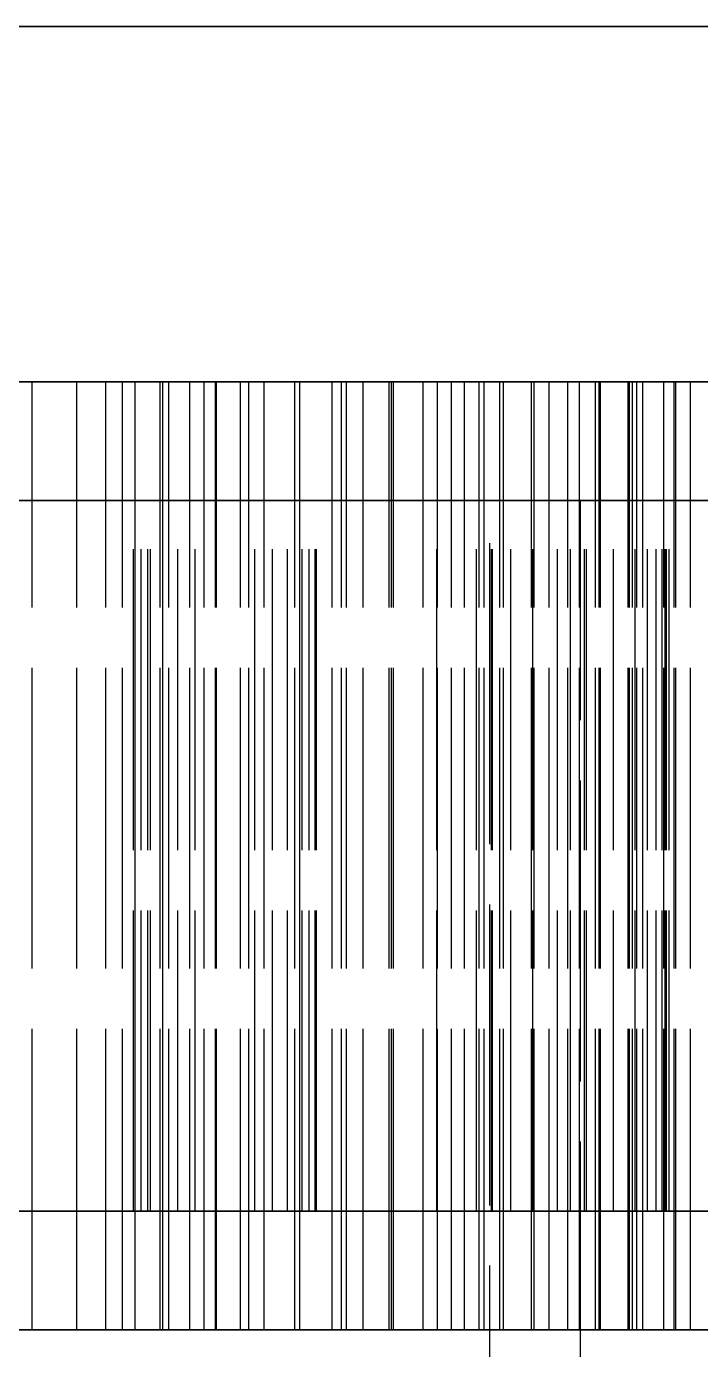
# Model space of a CAD drawing. Header units: millimetres. Extents: x -13 to 272, y -50 to 160.
# Drawn here: x 38.41 to 41.26, y 140.43 to 146.01 of the extents above; entities that cross this region are included whole.
import ezdxf

# ---------------------------------------------------------------- set-up
doc = ezdxf.new("R2010")
doc.units = ezdxf.units.MM
doc.linetypes.add('DASHED', pattern=[1.524, 1.27, -0.254])
doc.layers.add('HIDDEN', color=8, linetype='DASHED')
doc.layers.add('VISIBLE', color=7, linetype='CONTINUOUS')

msp = doc.modelspace()

# ---------------------------------------------------------------- linework, layer by layer
at = {"layer": 'HIDDEN'}
for points in [[(34.77381, 146.01), (35.53571, 146.01), (36.29762, 146.01), (37.05952, 146.01), (37.82143, 146.01), (38.58333, 146.01), (39.34524, 146.01), (40.10714, 146.01), (40.86905, 146.01), (41.63095, 146.01), (42.39286, 146.01), (43.15476, 146.01), (43.91667, 146.01), (44.67857, 146.01), (45.44048, 146.01), (46.20238, 146.01), (46.96429, 146.01), (47.72619, 146.01), (48.4881, 146.01), (49.25, 146.01)], [(44.375, 144.51), (43.76786, 144.51), (43.16071, 144.51), (42.55357, 144.51), (41.94643, 144.51), (41.33929, 144.51), (40.73214, 144.51), (40.125, 144.51), (39.51786, 144.51), (38.91071, 144.51), (38.30357, 144.51), (37.69643, 144.51), (37.08929, 144.51), (36.48214, 144.51), (35.875, 144.51), (35.26786, 144.51)], [(35.26786, 144.51), (35.875, 144.51), (36.48214, 144.51), (37.08929, 144.51), (37.69643, 144.51), (38.30357, 144.51), (38.91071, 144.51), (39.51786, 144.51), (40.125, 144.51), (40.73214, 144.51), (41.33929, 144.51), (41.94643, 144.51), (42.55357, 144.51), (43.16071, 144.51), (43.76786, 144.51), (44.375, 144.51)], [(47.25, 144.51), (46.55159, 144.51), (45.85317, 144.51), (45.15476, 144.51), (44.45635, 144.51), (43.75794, 144.51), (43.05952, 144.51), (42.36111, 144.51), (41.6627, 144.51), (40.96429, 144.51), (40.26587, 144.51), (39.56746, 144.51), (38.86905, 144.51), (38.17063, 144.51), (37.47222, 144.51), (36.77381, 144.51), (36.0754, 144.51), (35.37698, 144.51)], [(35.37698, 144.51), (36.0754, 144.51), (36.77381, 144.51), (37.47222, 144.51), (38.17063, 144.51), (38.86905, 144.51), (39.56746, 144.51), (40.26587, 144.51), (40.96429, 144.51), (41.6627, 144.51), (42.36111, 144.51), (43.05952, 144.51), (43.75794, 144.51), (44.45635, 144.51), (45.15476, 144.51), (45.85317, 144.51), (46.55159, 144.51), (47.25, 144.51)], [(38.43529, 144.51), (38.25129, 144.51)], [(38.25129, 144.51), (38.43529, 144.51)], [(38.62382, 144.51), (38.43529, 144.51)], [(38.43529, 144.51), (38.62382, 144.51)], [(38.43529, 140.51), (38.43529, 144.51)], [(38.43529, 140.51), (38.43529, 144.51)], [(38.8165, 144.51), (38.62382, 144.51)], [(38.62382, 144.51), (38.8165, 144.51)], [(38.62382, 140.51), (38.62382, 144.51)], [(38.62382, 140.51), (38.62382, 144.51)], [(38.97579, 144.51), (38.74708, 144.51)], [(38.74708, 144.51), (38.86993, 144.51)], [(38.86993, 144.51), (38.74708, 144.51)], [(38.74708, 144.51), (38.97579, 144.51)], [(38.74708, 140.51), (38.74708, 144.51)], [(38.74708, 140.51), (38.74708, 144.51)], [(39.01303, 144.51), (38.8165, 144.51)], [(38.8165, 144.51), (39.01303, 144.51)], [(38.8165, 140.51), (38.8165, 144.51)], [(38.8165, 140.51), (38.8165, 144.51)], [(38.86993, 144.51), (38.98785, 144.51)], [(38.98785, 144.51), (38.86993, 144.51)], [(38.86993, 140.51), (38.86993, 144.51)], [(38.86993, 140.51), (38.86993, 144.51)], [(39.16108, 144.51), (38.97579, 144.51)], [(38.97579, 144.51), (39.16108, 144.51)], [(38.97579, 140.51), (38.97579, 144.51)], [(38.97579, 140.51), (38.97579, 144.51)], [(38.98785, 144.51), (39.10118, 144.51)], [(39.10118, 144.51), (38.98785, 144.51)], [(38.98785, 140.51), (38.98785, 144.51)], [(38.98785, 140.51), (38.98785, 144.51)], [(39.21318, 144.51), (39.01303, 144.51)], [(39.01303, 144.51), (39.21318, 144.51)], [(39.01303, 140.51), (39.01303, 144.51)], [(39.01303, 140.51), (39.01303, 144.51)], [(39.10118, 144.51), (39.21016, 144.51)], [(39.21016, 144.51), (39.10118, 144.51)], [(39.10118, 140.51), (39.10118, 144.51)], [(39.10118, 140.51), (39.10118, 144.51)], [(39.35078, 144.51), (39.16108, 144.51)], [(39.16108, 144.51), (39.35078, 144.51)], [(39.16108, 140.51), (39.16108, 144.51)], [(39.16108, 140.51), (39.16108, 144.51)], [(39.21016, 144.51), (39.31495, 144.51)], [(39.31495, 144.51), (39.21016, 144.51)], [(39.21016, 140.51), (39.21016, 144.51)], [(39.21016, 140.51), (39.21016, 144.51)], [(39.41565, 144.51), (39.21318, 144.51)], [(39.21318, 144.51), (39.41565, 144.51)], [(39.21318, 140.51), (39.21318, 144.51)], [(39.21318, 140.51), (39.21318, 144.51)], [(39.31495, 144.51), (39.41565, 144.51)], [(39.41565, 144.51), (39.31495, 144.51)], [(39.31495, 140.51), (39.31495, 144.51)], [(39.31495, 140.51), (39.31495, 144.51)], [(39.54443, 144.51), (39.35078, 144.51)], [(39.35078, 144.51), (39.54443, 144.51)], [(39.35078, 140.51), (39.35078, 144.51)], [(39.35078, 140.51), (39.35078, 144.51)], [(39.41565, 140.51), (39.41565, 144.51)], [(39.41565, 140.51), (39.41565, 144.51)], [(39.74168, 144.51), (39.54443, 144.51)], [(39.54443, 144.51), (39.74168, 144.51)], [(39.54443, 140.51), (39.54443, 144.51)], [(39.54443, 140.51), (39.54443, 144.51)], [(39.76215, 144.51), (39.56522, 144.51)], [(39.56522, 144.51), (39.70149, 144.51)], [(39.70149, 144.51), (39.56522, 144.51)], [(39.56522, 144.51), (39.76215, 144.51)], [(39.56522, 140.51), (39.56522, 144.51)], [(39.56522, 140.51), (39.56522, 144.51)], [(39.70149, 144.51), (39.83346, 144.51)], [(39.83346, 144.51), (39.70149, 144.51)], [(39.70149, 140.51), (39.70149, 144.51)], [(39.70149, 140.51), (39.70149, 144.51)], [(39.94226, 144.51), (39.74168, 144.51)], [(39.74168, 144.51), (39.94226, 144.51)], [(39.74168, 140.51), (39.74168, 144.51)], [(39.74168, 140.51), (39.74168, 144.51)], [(39.95218, 144.51), (39.76215, 144.51)], [(39.76215, 144.51), (39.95218, 144.51)], [(39.76215, 140.51), (39.76215, 144.51)], [(39.76215, 140.51), (39.76215, 144.51)], [(39.83346, 144.51), (39.96142, 144.51)], [(39.96142, 144.51), (39.83346, 144.51)], [(39.83346, 140.51), (39.83346, 144.51)], [(39.83346, 140.51), (39.83346, 144.51)], [(40.14596, 144.51), (39.94226, 144.51)], [(39.94226, 144.51), (40.14596, 144.51)], [(39.94226, 140.51), (39.94226, 144.51)], [(39.94226, 140.51), (39.94226, 144.51)], [(40.14596, 144.51), (39.95218, 144.51)], [(39.95218, 144.51), (40.14596, 144.51)], [(39.95218, 140.51), (39.95218, 144.51)], [(39.95218, 140.51), (39.95218, 144.51)], [(39.96142, 144.51), (40.08555, 144.51)], [(40.08555, 144.51), (39.96142, 144.51)], [(39.96142, 140.51), (39.96142, 144.51)], [(39.96142, 140.51), (39.96142, 144.51)], [(40.08555, 144.51), (40.206, 144.51)], [(40.206, 144.51), (40.08555, 144.51)], [(40.08555, 140.51), (40.08555, 144.51)], [(40.08555, 140.51), (40.08555, 144.51)], [(40.34307, 144.51), (40.14596, 144.51)], [(40.32283, 144.51), (40.14596, 144.51)], [(40.14596, 144.51), (40.32283, 144.51)], [(40.14596, 144.51), (40.34307, 144.51)], [(40.14596, 140.51), (40.14596, 144.51)], [(40.14596, 140.51), (40.14596, 144.51)], [(40.14596, 140.51), (40.14596, 144.51)], [(40.14596, 140.51), (40.14596, 144.51)], [(40.206, 144.51), (40.32283, 144.51)], [(40.32283, 144.51), (40.206, 144.51)], [(40.206, 140.51), (40.206, 144.51)], [(40.206, 140.51), (40.206, 144.51)], [(40.4247, 144.51), (40.26123, 144.51)], [(40.26123, 144.51), (40.40976, 144.51)], [(40.40976, 144.51), (40.26123, 144.51)], [(40.26123, 144.51), (40.4247, 144.51)], [(40.26123, 140.51), (40.26123, 144.51)], [(40.26123, 140.51), (40.26123, 144.51)], [(40.32283, 140.51), (40.32283, 144.51)], [(40.32283, 140.51), (40.32283, 144.51)], [(40.54322, 144.51), (40.34307, 144.51)], [(40.34307, 144.51), (40.54322, 144.51)], [(40.34307, 140.51), (40.34307, 144.51)], [(40.34307, 140.51), (40.34307, 144.51)], [(40.40976, 144.51), (40.55465, 144.51)], [(40.55465, 144.51), (40.40976, 144.51)], [(40.40976, 140.51), (40.40976, 144.51)], [(40.40976, 140.51), (40.40976, 144.51)], [(40.61785, 144.51), (40.4247, 144.51)], [(40.4247, 144.51), (40.61785, 144.51)], [(40.4247, 140.51), (40.4247, 144.51)], [(40.4247, 140.51), (40.4247, 144.51)], [(40.74615, 144.51), (40.54322, 144.51)], [(40.54322, 144.51), (40.74615, 144.51)], [(40.54322, 140.51), (40.54322, 144.51)], [(40.54322, 140.51), (40.54322, 144.51)], [(40.55465, 144.51), (40.69615, 144.51)], [(40.69615, 144.51), (40.55465, 144.51)], [(40.55465, 140.51), (40.55465, 144.51)], [(40.55465, 140.51), (40.55465, 144.51)], [(40.81405, 144.51), (40.61785, 144.51)], [(40.61785, 144.51), (40.81405, 144.51)], [(40.61785, 140.51), (40.61785, 144.51)], [(40.61785, 140.51), (40.61785, 144.51)], [(40.69615, 144.51), (40.83438, 144.51)], [(40.83438, 144.51), (40.69615, 144.51)], [(40.69615, 140.51), (40.69615, 144.51)], [(40.69615, 140.51), (40.69615, 144.51)], [(40.95166, 144.51), (40.74615, 144.51)], [(40.74615, 144.51), (40.95166, 144.51)], [(40.74615, 140.51), (40.74615, 144.51)], [(40.74615, 140.51), (40.74615, 144.51)], [(41.01295, 144.51), (40.81405, 144.51)], [(40.81405, 144.51), (41.01295, 144.51)], [(40.81405, 140.51), (40.81405, 144.51)], [(40.81405, 140.51), (40.81405, 144.51)], [(40.95778, 144.51), (40.82917, 144.51)], [(40.82917, 144.51), (40.98869, 144.51)], [(40.98869, 144.51), (40.82917, 144.51)], [(40.82917, 144.51), (40.95778, 144.51)], [(40.82917, 140.51), (40.82917, 144.51)], [(40.82917, 140.51), (40.82917, 144.51)], [(40.83438, 144.51), (40.96945, 144.51)], [(40.96945, 144.51), (40.83438, 144.51)], [(40.83438, 140.51), (40.83438, 144.51)], [(40.83438, 140.51), (40.83438, 144.51)], [(41.10142, 144.51), (40.95166, 144.51)], [(40.95166, 144.51), (41.10142, 144.51)], [(40.95166, 140.51), (40.95166, 144.51)], [(40.95166, 140.51), (40.95166, 144.51)], [(41.15241, 144.51), (40.95778, 144.51)], [(40.95778, 144.51), (41.15241, 144.51)], [(40.95778, 140.51), (40.95778, 144.51)], [(40.95778, 140.51), (40.95778, 144.51)], [(40.96945, 144.51), (41.10142, 144.51)], [(41.10142, 144.51), (40.96945, 144.51)], [(40.96945, 140.51), (40.96945, 144.51)], [(40.96945, 140.51), (40.96945, 144.51)], [(40.98869, 144.51), (41.14527, 144.51)], [(41.14527, 144.51), (40.98869, 144.51)], [(40.98869, 140.51), (40.98869, 144.51)], [(40.98869, 140.51), (40.98869, 144.51)], [(41.21428, 144.51), (41.01295, 144.51)], [(41.01295, 144.51), (41.21428, 144.51)], [(41.01295, 140.51), (41.01295, 144.51)], [(41.01295, 140.51), (41.01295, 144.51)], [(41.10142, 140.51), (41.10142, 144.51)], [(41.10142, 140.51), (41.10142, 144.51)], [(41.14527, 144.51), (41.29909, 144.51)], [(41.29909, 144.51), (41.14527, 144.51)], [(41.14527, 140.51), (41.14527, 144.51)], [(41.14527, 140.51), (41.14527, 144.51)], [(41.34936, 144.51), (41.15241, 144.51)], [(41.15241, 144.51), (41.34936, 144.51)], [(41.15241, 140.51), (41.15241, 144.51)], [(41.15241, 140.51), (41.15241, 144.51)], [(41.41782, 144.51), (41.21428, 144.51)], [(41.21428, 144.51), (41.41782, 144.51)], [(41.21428, 140.51), (41.21428, 144.51)], [(41.21428, 140.51), (41.21428, 144.51)], [(38.12084, 144.01), (40.37916, 144.01)], [(40.36803, 144.01), (38.13197, 144.01)], [(38.35556, 144.01), (38.92453, 144.01)], [(38.92453, 144.01), (38.35556, 144.01)], [(38.36905, 144.01), (38.41667, 144.01), (38.46429, 144.01), (38.5119, 144.01), (38.55952, 144.01), (38.60714, 144.01), (38.65476, 144.01), (38.70238, 144.01), (38.75, 144.01), (38.79762, 144.01), (38.84524, 144.01), (38.89286, 144.01), (38.94048, 144.01), (38.9881, 144.01), (39.03571, 144.01), (39.08333, 144.01), (39.13095, 144.01), (39.17857, 144.01), (39.22619, 144.01), (39.27381, 144.01), (39.32143, 144.01), (39.36905, 144.01), (39.41667, 144.01), (39.46429, 144.01), (39.5119, 144.01), (39.55952, 144.01), (39.60714, 144.01), (39.65476, 144.01), (39.70238, 144.01), (39.75, 144.01), (39.79762, 144.01), (39.84524, 144.01), (39.89286, 144.01), (39.94048, 144.01), (39.9881, 144.01), (40.03571, 144.01), (40.08333, 144.01), (40.13095, 144.01), (40.17857, 144.01), (40.22619, 144.01), (40.27381, 144.01), (40.32143, 144.01), (40.36905, 144.01), (40.41667, 144.01), (40.46429, 144.01), (40.5119, 144.01), (40.55952, 144.01), (40.60714, 144.01), (40.65476, 144.01), (40.70238, 144.01), (40.75, 144.01)], [(40.775, 144.01), (40.72659, 144.01), (40.67817, 144.01), (40.62976, 144.01), (40.58135, 144.01), (40.53294, 144.01), (40.48452, 144.01), (40.43611, 144.01), (40.3877, 144.01), (40.33929, 144.01), (40.29087, 144.01), (40.24246, 144.01), (40.19405, 144.01), (40.14563, 144.01), (40.09722, 144.01), (40.04881, 144.01), (40.0004, 144.01), (39.95198, 144.01), (39.90357, 144.01), (39.85516, 144.01), (39.80675, 144.01), (39.75833, 144.01), (39.70992, 144.01), (39.66151, 144.01), (39.6131, 144.01), (39.56468, 144.01), (39.51627, 144.01), (39.46786, 144.01), (39.41944, 144.01), (39.37103, 144.01), (39.32262, 144.01), (39.27421, 144.01), (39.22579, 144.01), (39.17738, 144.01), (39.12897, 144.01), (39.08056, 144.01), (39.03214, 144.01), (38.98373, 144.01), (38.93532, 144.01), (38.8869, 144.01), (38.83849, 144.01), (38.79008, 144.01), (38.74167, 144.01), (38.69325, 144.01), (38.64484, 144.01), (38.59643, 144.01), (38.54802, 144.01), (38.4996, 144.01), (38.45119, 144.01), (38.40278, 144.01)], [(38.86368, 144.01), (38.86987, 144.01)], [(38.92453, 144.01), (38.86368, 144.01)], [(38.86987, 144.01), (38.86368, 144.01)], [(38.86368, 144.01), (38.92453, 144.01)], [(38.86368, 141.01), (38.86368, 144.01)], [(38.86368, 141.01), (38.86368, 144.01)], [(38.86987, 144.01), (38.89542, 144.01)], [(38.89542, 144.01), (38.86987, 144.01)], [(38.86987, 141.01), (38.86987, 144.01)], [(38.86987, 141.01), (38.86987, 144.01)], [(38.89542, 144.01), (38.93492, 144.01)], [(38.93492, 144.01), (38.89542, 144.01)], [(38.89542, 141.01), (38.89542, 144.01)], [(38.89542, 141.01), (38.89542, 144.01)], [(38.92453, 141.01), (38.92453, 144.01)], [(38.92453, 141.01), (38.92453, 144.01)], [(38.93492, 144.01), (38.98671, 144.01)], [(38.98671, 144.01), (38.93492, 144.01)], [(38.93492, 141.01), (38.93492, 144.01)], [(38.93492, 141.01), (38.93492, 144.01)], [(38.98671, 144.01), (39.0499, 144.01)], [(39.0499, 144.01), (38.98671, 144.01)], [(38.98671, 141.01), (38.98671, 144.01)], [(38.98671, 141.01), (38.98671, 144.01)], [(39.0499, 144.01), (39.12397, 144.01)], [(39.12397, 144.01), (39.0499, 144.01)], [(39.0499, 141.01), (39.0499, 144.01)], [(39.0499, 141.01), (39.0499, 144.01)], [(39.12397, 144.01), (39.37603, 144.01)], [(39.37603, 144.01), (39.12397, 144.01)], [(39.12397, 141.01), (39.12397, 144.01)], [(39.12397, 141.01), (39.12397, 144.01)], [(39.37603, 144.01), (39.4501, 144.01)], [(39.4501, 144.01), (39.37603, 144.01)], [(39.37603, 141.01), (39.37603, 144.01)], [(39.37603, 141.01), (39.37603, 144.01)], [(39.4501, 144.01), (39.51329, 144.01)], [(39.51329, 144.01), (39.4501, 144.01)], [(39.4501, 141.01), (39.4501, 144.01)], [(39.4501, 141.01), (39.4501, 144.01)], [(39.51329, 144.01), (39.56508, 144.01)], [(39.56508, 144.01), (39.51329, 144.01)], [(39.51329, 141.01), (39.51329, 144.01)], [(39.51329, 141.01), (39.51329, 144.01)], [(39.56508, 144.01), (39.60458, 144.01)], [(39.60458, 144.01), (39.56508, 144.01)], [(39.56508, 141.01), (39.56508, 144.01)], [(39.56508, 141.01), (39.56508, 144.01)], [(39.57547, 144.01), (40.14444, 144.01)], [(39.63632, 144.01), (39.57547, 144.01)], [(40.14444, 144.01), (39.57547, 144.01)], [(39.57547, 144.01), (39.63632, 144.01)], [(39.57547, 141.01), (39.57547, 144.01)], [(39.57547, 141.01), (39.57547, 144.01)], [(39.60458, 144.01), (39.63013, 144.01)], [(39.63013, 144.01), (39.60458, 144.01)], [(39.60458, 141.01), (39.60458, 144.01)], [(39.60458, 141.01), (39.60458, 144.01)], [(39.63013, 144.01), (39.63632, 144.01)], [(39.63632, 144.01), (39.63013, 144.01)], [(39.63013, 141.01), (39.63013, 144.01)], [(39.63013, 141.01), (39.63013, 144.01)], [(39.63632, 141.01), (39.63632, 144.01)], [(39.63632, 141.01), (39.63632, 144.01)], [(40.14444, 144.01), (40.31168, 144.01)], [(40.31168, 144.01), (40.14444, 144.01)], [(40.14444, 141.01), (40.14444, 144.01)], [(40.14444, 141.01), (40.14444, 144.01)], [(40.31168, 144.01), (40.37471, 144.01)], [(40.37471, 144.01), (40.31168, 144.01)], [(40.31168, 141.01), (40.31168, 144.01)], [(40.31168, 141.01), (40.31168, 144.01)], [(40.75, 144.01), (40.74394, 144.01), (40.73787, 144.01), (40.73181, 144.01), (40.72575, 144.01), (40.71969, 144.01), (40.71362, 144.01), (40.70756, 144.01), (40.7015, 144.01), (40.69543, 144.01), (40.68937, 144.01), (40.68331, 144.01), (40.67724, 144.01), (40.67118, 144.01), (40.66512, 144.01), (40.65906, 144.01), (40.65299, 144.01), (40.64693, 144.01), (40.64087, 144.01), (40.6348, 144.01), (40.62874, 144.01), (40.62268, 144.01), (40.61662, 144.01), (40.61055, 144.01), (40.60449, 144.01), (40.59843, 144.01), (40.59236, 144.01), (40.5863, 144.01), (40.58024, 144.01), (40.57417, 144.01), (40.56811, 144.01), (40.56205, 144.01), (40.55599, 144.01), (40.54992, 144.01), (40.54386, 144.01), (40.5378, 144.01), (40.53173, 144.01), (40.52567, 144.01), (40.51961, 144.01), (40.51354, 144.01), (40.50748, 144.01), (40.50142, 144.01), (40.49536, 144.01), (40.48929, 144.01), (40.48323, 144.01), (40.47717, 144.01), (40.4711, 144.01), (40.46504, 144.01), (40.45898, 144.01), (40.45292, 144.01), (40.44685, 144.01), (40.44079, 144.01), (40.43473, 144.01), (40.42866, 144.01), (40.4226, 144.01), (40.41654, 144.01), (40.41047, 144.01), (40.40441, 144.01), (40.39835, 144.01), (40.39229, 144.01), (40.38622, 144.01), (40.38016, 144.01), (40.3741, 144.01), (40.36803, 144.01)], [(40.36803, 139.511), (40.36803, 144.01)], [(40.37471, 144.01), (40.45559, 144.01)], [(40.45559, 144.01), (40.37471, 144.01)], [(40.37471, 141.01), (40.37471, 144.01)], [(40.37471, 141.01), (40.37471, 144.01)], [(40.37916, 144.01), (40.38544, 144.01), (40.39173, 144.01), (40.39801, 144.01), (40.40429, 144.01), (40.41057, 144.01), (40.41686, 144.01), (40.42314, 144.01), (40.42942, 144.01), (40.43571, 144.01), (40.44199, 144.01), (40.44827, 144.01), (40.45456, 144.01), (40.46084, 144.01), (40.46712, 144.01), (40.47341, 144.01), (40.47969, 144.01), (40.48597, 144.01), (40.49226, 144.01), (40.49854, 144.01), (40.50482, 144.01), (40.51111, 144.01), (40.51739, 144.01), (40.52367, 144.01), (40.52996, 144.01), (40.53624, 144.01), (40.54252, 144.01), (40.54881, 144.01), (40.55509, 144.01), (40.56137, 144.01), (40.56765, 144.01), (40.57394, 144.01), (40.58022, 144.01), (40.5865, 144.01), (40.59279, 144.01), (40.59907, 144.01), (40.60535, 144.01), (40.61164, 144.01), (40.61792, 144.01), (40.6242, 144.01), (40.63049, 144.01), (40.63677, 144.01), (40.64305, 144.01), (40.64934, 144.01), (40.65562, 144.01), (40.6619, 144.01), (40.66819, 144.01), (40.67447, 144.01), (40.68075, 144.01), (40.68704, 144.01), (40.69332, 144.01), (40.6996, 144.01), (40.70588, 144.01), (40.71217, 144.01), (40.71845, 144.01), (40.72473, 144.01), (40.73102, 144.01), (40.7373, 144.01), (40.74358, 144.01), (40.74987, 144.01), (40.75615, 144.01), (40.76243, 144.01), (40.76872, 144.01), (40.775, 144.01)], [(40.37916, 141.01), (40.37916, 144.01)], [(40.45559, 144.01), (40.54903, 144.01)], [(40.54903, 144.01), (40.45559, 144.01)], [(40.45559, 141.01), (40.45559, 144.01)], [(40.45559, 141.01), (40.45559, 144.01)], [(40.54903, 144.01), (40.65319, 144.01)], [(40.65319, 144.01), (40.54903, 144.01)], [(40.54903, 141.01), (40.54903, 144.01)], [(40.54903, 141.01), (40.54903, 144.01)], [(40.65319, 144.01), (40.76701, 144.01)], [(40.76701, 144.01), (40.65319, 144.01)], [(40.65319, 141.01), (40.65319, 144.01)], [(40.65319, 141.01), (40.65319, 144.01)], [(40.70816, 144.01), (41.12467, 144.01)], [(40.98081, 144.01), (40.70816, 144.01)], [(41.12467, 144.01), (40.70816, 144.01)], [(40.70816, 144.01), (40.98081, 144.01)], [(40.70816, 141.01), (40.70816, 144.01)], [(40.70816, 141.01), (40.70816, 144.01)], [(40.75, 138.51), (40.75, 144.01)], [(40.76701, 144.01), (40.88972, 144.01)], [(40.88972, 144.01), (40.76701, 144.01)], [(40.76701, 141.01), (40.76701, 144.01)], [(40.76701, 141.01), (40.76701, 144.01)], [(40.775, 141.01), (40.775, 144.01)], [(40.88972, 144.01), (41.10801, 144.01)], [(41.10801, 144.01), (40.88972, 144.01)], [(40.88972, 141.01), (40.88972, 144.01)], [(40.88972, 141.01), (40.88972, 144.01)], [(41.03311, 144.01), (40.98081, 144.01)], [(40.98081, 144.01), (41.03311, 144.01)], [(40.98081, 141.01), (40.98081, 144.01)], [(40.98081, 141.01), (40.98081, 144.01)], [(41.06975, 144.01), (41.03311, 144.01)], [(41.03311, 144.01), (41.06975, 144.01)], [(41.03311, 141.01), (41.03311, 144.01)], [(41.03311, 141.01), (41.03311, 144.01)], [(41.09476, 144.01), (41.06975, 144.01)], [(41.06975, 144.01), (41.09476, 144.01)], [(41.06975, 141.01), (41.06975, 144.01)], [(41.06975, 141.01), (41.06975, 144.01)], [(41.10923, 144.01), (41.09476, 144.01)], [(41.09476, 144.01), (41.10923, 144.01)], [(41.09476, 141.01), (41.09476, 144.01)], [(41.09476, 141.01), (41.09476, 144.01)], [(41.10801, 144.01), (41.11359, 144.01)], [(41.11359, 144.01), (41.10801, 144.01)], [(41.10801, 141.01), (41.10801, 144.01)], [(41.10801, 141.01), (41.10801, 144.01)], [(41.11359, 144.01), (41.10923, 144.01)], [(41.10923, 144.01), (41.11359, 144.01)], [(41.10923, 141.01), (41.10923, 144.01)], [(41.10923, 141.01), (41.10923, 144.01)], [(41.11359, 141.01), (41.11359, 144.01)], [(41.11359, 141.01), (41.11359, 144.01)], [(41.12467, 144.01), (41.4752, 144.01)], [(41.4752, 144.01), (41.12467, 144.01)], [(41.12467, 141.01), (41.12467, 144.01)], [(41.12467, 141.01), (41.12467, 144.01)], [(38.12084, 141.01), (40.37916, 141.01)], [(38.35556, 141.01), (38.92453, 141.01)], [(38.92453, 141.01), (38.35556, 141.01)], [(38.40278, 141.01), (38.45119, 141.01), (38.4996, 141.01), (38.54802, 141.01), (38.59643, 141.01), (38.64484, 141.01), (38.69325, 141.01), (38.74167, 141.01), (38.79008, 141.01), (38.83849, 141.01), (38.8869, 141.01), (38.93532, 141.01), (38.98373, 141.01), (39.03214, 141.01), (39.08056, 141.01), (39.12897, 141.01), (39.17738, 141.01), (39.22579, 141.01), (39.27421, 141.01), (39.32262, 141.01), (39.37103, 141.01), (39.41944, 141.01), (39.46786, 141.01), (39.51627, 141.01), (39.56468, 141.01), (39.6131, 141.01), (39.66151, 141.01), (39.70992, 141.01), (39.75833, 141.01), (39.80675, 141.01), (39.85516, 141.01), (39.90357, 141.01), (39.95198, 141.01), (40.0004, 141.01), (40.04881, 141.01), (40.09722, 141.01), (40.14563, 141.01), (40.19405, 141.01), (40.24246, 141.01), (40.29087, 141.01), (40.33929, 141.01), (40.3877, 141.01), (40.43611, 141.01), (40.48452, 141.01), (40.53294, 141.01), (40.58135, 141.01), (40.62976, 141.01), (40.67817, 141.01), (40.72659, 141.01), (40.775, 141.01)], [(38.86368, 141.01), (38.86987, 141.01)], [(38.92453, 141.01), (38.86368, 141.01)], [(38.86987, 141.01), (38.86368, 141.01)], [(38.86368, 141.01), (38.92453, 141.01)], [(38.86987, 141.01), (38.89542, 141.01)], [(38.89542, 141.01), (38.86987, 141.01)], [(38.89542, 141.01), (38.93492, 141.01)], [(38.93492, 141.01), (38.89542, 141.01)], [(38.93492, 141.01), (38.98671, 141.01)], [(38.98671, 141.01), (38.93492, 141.01)], [(38.98671, 141.01), (39.0499, 141.01)], [(39.0499, 141.01), (38.98671, 141.01)], [(39.0499, 141.01), (39.12397, 141.01)], [(39.12397, 141.01), (39.0499, 141.01)], [(39.12397, 141.01), (39.37603, 141.01)], [(39.37603, 141.01), (39.12397, 141.01)], [(39.37603, 141.01), (39.4501, 141.01)], [(39.4501, 141.01), (39.37603, 141.01)], [(39.4501, 141.01), (39.51329, 141.01)], [(39.51329, 141.01), (39.4501, 141.01)], [(39.51329, 141.01), (39.56508, 141.01)], [(39.56508, 141.01), (39.51329, 141.01)], [(39.56508, 141.01), (39.60458, 141.01)], [(39.60458, 141.01), (39.56508, 141.01)], [(39.57547, 141.01), (40.14444, 141.01)], [(39.63632, 141.01), (39.57547, 141.01)], [(40.14444, 141.01), (39.57547, 141.01)], [(39.57547, 141.01), (39.63632, 141.01)], [(39.60458, 141.01), (39.63013, 141.01)], [(39.63013, 141.01), (39.60458, 141.01)], [(39.63013, 141.01), (39.63632, 141.01)], [(39.63632, 141.01), (39.63013, 141.01)], [(40.14444, 141.01), (40.31168, 141.01)], [(40.31168, 141.01), (40.14444, 141.01)], [(40.31168, 141.01), (40.37471, 141.01)], [(40.37471, 141.01), (40.31168, 141.01)], [(40.37471, 141.01), (40.45559, 141.01)], [(40.45559, 141.01), (40.37471, 141.01)], [(40.775, 141.01), (40.76872, 141.01), (40.76243, 141.01), (40.75615, 141.01), (40.74987, 141.01), (40.74358, 141.01), (40.7373, 141.01), (40.73102, 141.01), (40.72473, 141.01), (40.71845, 141.01), (40.71217, 141.01), (40.70588, 141.01), (40.6996, 141.01), (40.69332, 141.01), (40.68704, 141.01), (40.68075, 141.01), (40.67447, 141.01), (40.66819, 141.01), (40.6619, 141.01), (40.65562, 141.01), (40.64934, 141.01), (40.64305, 141.01), (40.63677, 141.01), (40.63049, 141.01), (40.6242, 141.01), (40.61792, 141.01), (40.61164, 141.01), (40.60535, 141.01), (40.59907, 141.01), (40.59279, 141.01), (40.5865, 141.01), (40.58022, 141.01), (40.57394, 141.01), (40.56765, 141.01), (40.56137, 141.01), (40.55509, 141.01), (40.54881, 141.01), (40.54252, 141.01), (40.53624, 141.01), (40.52996, 141.01), (40.52367, 141.01), (40.51739, 141.01), (40.51111, 141.01), (40.50482, 141.01), (40.49854, 141.01), (40.49226, 141.01), (40.48597, 141.01), (40.47969, 141.01), (40.47341, 141.01), (40.46712, 141.01), (40.46084, 141.01), (40.45456, 141.01), (40.44827, 141.01), (40.44199, 141.01), (40.43571, 141.01), (40.42942, 141.01), (40.42314, 141.01), (40.41686, 141.01), (40.41057, 141.01), (40.40429, 141.01), (40.39801, 141.01), (40.39173, 141.01), (40.38544, 141.01), (40.37916, 141.01)], [(40.45559, 141.01), (40.54903, 141.01)], [(40.54903, 141.01), (40.45559, 141.01)], [(40.54903, 141.01), (40.65319, 141.01)], [(40.65319, 141.01), (40.54903, 141.01)], [(40.65319, 141.01), (40.76701, 141.01)], [(40.76701, 141.01), (40.65319, 141.01)], [(40.70816, 141.01), (41.12467, 141.01)], [(40.98081, 141.01), (40.70816, 141.01)], [(41.12467, 141.01), (40.70816, 141.01)], [(40.70816, 141.01), (40.98081, 141.01)], [(40.76701, 141.01), (40.88972, 141.01)], [(40.88972, 141.01), (40.76701, 141.01)], [(40.88972, 141.01), (41.10801, 141.01)], [(41.10801, 141.01), (40.88972, 141.01)], [(41.03311, 141.01), (40.98081, 141.01)], [(40.98081, 141.01), (41.03311, 141.01)], [(41.06975, 141.01), (41.03311, 141.01)], [(41.03311, 141.01), (41.06975, 141.01)], [(41.09476, 141.01), (41.06975, 141.01)], [(41.06975, 141.01), (41.09476, 141.01)], [(41.10923, 141.01), (41.09476, 141.01)], [(41.09476, 141.01), (41.10923, 141.01)], [(41.10801, 141.01), (41.11359, 141.01)], [(41.11359, 141.01), (41.10801, 141.01)], [(41.11359, 141.01), (41.10923, 141.01)], [(41.10923, 141.01), (41.11359, 141.01)], [(41.12467, 141.01), (41.4752, 141.01)], [(41.4752, 141.01), (41.12467, 141.01)], [(44.375, 140.51), (43.76786, 140.51), (43.16071, 140.51), (42.55357, 140.51), (41.94643, 140.51), (41.33929, 140.51), (40.73214, 140.51), (40.125, 140.51), (39.51786, 140.51), (38.91071, 140.51), (38.30357, 140.51), (37.69643, 140.51), (37.08929, 140.51), (36.48214, 140.51), (35.875, 140.51), (35.26786, 140.51)], [(35.26786, 140.51), (35.875, 140.51), (36.48214, 140.51), (37.08929, 140.51), (37.69643, 140.51), (38.30357, 140.51), (38.91071, 140.51), (39.51786, 140.51), (40.125, 140.51), (40.73214, 140.51), (41.33929, 140.51), (41.94643, 140.51), (42.55357, 140.51), (43.16071, 140.51), (43.76786, 140.51), (44.375, 140.51)], [(38.43529, 140.51), (38.25129, 140.51)], [(38.25129, 140.51), (38.43529, 140.51)], [(38.62382, 140.51), (38.43529, 140.51)], [(38.43529, 140.51), (38.62382, 140.51)], [(38.8165, 140.51), (38.62382, 140.51)], [(38.62382, 140.51), (38.8165, 140.51)], [(38.97579, 140.51), (38.74708, 140.51)], [(38.74708, 140.51), (38.86993, 140.51)], [(38.86993, 140.51), (38.74708, 140.51)], [(38.74708, 140.51), (38.97579, 140.51)], [(39.01303, 140.51), (38.8165, 140.51)], [(38.8165, 140.51), (39.01303, 140.51)], [(38.86993, 140.51), (38.98785, 140.51)], [(38.98785, 140.51), (38.86993, 140.51)], [(39.16108, 140.51), (38.97579, 140.51)], [(38.97579, 140.51), (39.16108, 140.51)], [(38.98785, 140.51), (39.10118, 140.51)], [(39.10118, 140.51), (38.98785, 140.51)], [(39.21318, 140.51), (39.01303, 140.51)], [(39.01303, 140.51), (39.21318, 140.51)], [(39.10118, 140.51), (39.21016, 140.51)], [(39.21016, 140.51), (39.10118, 140.51)], [(39.35078, 140.51), (39.16108, 140.51)], [(39.16108, 140.51), (39.35078, 140.51)], [(39.21016, 140.51), (39.31495, 140.51)], [(39.31495, 140.51), (39.21016, 140.51)], [(39.41565, 140.51), (39.21318, 140.51)], [(39.21318, 140.51), (39.41565, 140.51)], [(39.31495, 140.51), (39.41565, 140.51)], [(39.41565, 140.51), (39.31495, 140.51)], [(39.54443, 140.51), (39.35078, 140.51)], [(39.35078, 140.51), (39.54443, 140.51)], [(39.74168, 140.51), (39.54443, 140.51)], [(39.54443, 140.51), (39.74168, 140.51)], [(39.76215, 140.51), (39.56522, 140.51)], [(39.56522, 140.51), (39.70149, 140.51)], [(39.70149, 140.51), (39.56522, 140.51)], [(39.56522, 140.51), (39.76215, 140.51)], [(39.70149, 140.51), (39.83346, 140.51)], [(39.83346, 140.51), (39.70149, 140.51)], [(39.94226, 140.51), (39.74168, 140.51)], [(39.74168, 140.51), (39.94226, 140.51)], [(39.95218, 140.51), (39.76215, 140.51)], [(39.76215, 140.51), (39.95218, 140.51)], [(39.83346, 140.51), (39.96142, 140.51)], [(39.96142, 140.51), (39.83346, 140.51)], [(40.14596, 140.51), (39.94226, 140.51)], [(39.94226, 140.51), (40.14596, 140.51)], [(40.14596, 140.51), (39.95218, 140.51)], [(39.95218, 140.51), (40.14596, 140.51)], [(39.96142, 140.51), (40.08555, 140.51)], [(40.08555, 140.51), (39.96142, 140.51)], [(40.08555, 140.51), (40.206, 140.51)], [(40.206, 140.51), (40.08555, 140.51)], [(40.34307, 140.51), (40.14596, 140.51)], [(40.32283, 140.51), (40.14596, 140.51)], [(40.14596, 140.51), (40.32283, 140.51)], [(40.14596, 140.51), (40.34307, 140.51)], [(40.206, 140.51), (40.32283, 140.51)], [(40.32283, 140.51), (40.206, 140.51)], [(40.4247, 140.51), (40.26123, 140.51)], [(40.26123, 140.51), (40.40976, 140.51)], [(40.40976, 140.51), (40.26123, 140.51)], [(40.26123, 140.51), (40.4247, 140.51)], [(40.54322, 140.51), (40.34307, 140.51)], [(40.34307, 140.51), (40.54322, 140.51)], [(40.40976, 140.51), (40.55465, 140.51)], [(40.55465, 140.51), (40.40976, 140.51)], [(40.61785, 140.51), (40.4247, 140.51)], [(40.4247, 140.51), (40.61785, 140.51)], [(40.74615, 140.51), (40.54322, 140.51)], [(40.54322, 140.51), (40.74615, 140.51)], [(40.55465, 140.51), (40.69615, 140.51)], [(40.69615, 140.51), (40.55465, 140.51)], [(40.81405, 140.51), (40.61785, 140.51)], [(40.61785, 140.51), (40.81405, 140.51)], [(40.69615, 140.51), (40.83438, 140.51)], [(40.83438, 140.51), (40.69615, 140.51)], [(40.95166, 140.51), (40.74615, 140.51)], [(40.74615, 140.51), (40.95166, 140.51)], [(41.01295, 140.51), (40.81405, 140.51)], [(40.81405, 140.51), (41.01295, 140.51)], [(40.95778, 140.51), (40.82917, 140.51)], [(40.82917, 140.51), (40.98869, 140.51)], [(40.98869, 140.51), (40.82917, 140.51)], [(40.82917, 140.51), (40.95778, 140.51)], [(40.83438, 140.51), (40.96945, 140.51)], [(40.96945, 140.51), (40.83438, 140.51)], [(41.10142, 140.51), (40.95166, 140.51)], [(40.95166, 140.51), (41.10142, 140.51)], [(41.15241, 140.51), (40.95778, 140.51)], [(40.95778, 140.51), (41.15241, 140.51)], [(40.96945, 140.51), (41.10142, 140.51)], [(41.10142, 140.51), (40.96945, 140.51)], [(40.98869, 140.51), (41.14527, 140.51)], [(41.14527, 140.51), (40.98869, 140.51)], [(41.21428, 140.51), (41.01295, 140.51)], [(41.01295, 140.51), (41.21428, 140.51)], [(41.14527, 140.51), (41.29909, 140.51)], [(41.29909, 140.51), (41.14527, 140.51)], [(41.34936, 140.51), (41.15241, 140.51)], [(41.15241, 140.51), (41.34936, 140.51)], [(41.41782, 140.51), (41.21428, 140.51)], [(41.21428, 140.51), (41.41782, 140.51)]]:
    msp.add_lwpolyline(points, dxfattribs=at)
at = {"layer": 'VISIBLE'}
msp.add_lwpolyline([(49.25, 146.01), (48.4881, 146.01), (47.72619, 146.01), (46.96429, 146.01), (46.20238, 146.01), (45.44048, 146.01), (44.67857, 146.01), (43.91667, 146.01), (43.15476, 146.01), (42.39286, 146.01), (41.63095, 146.01), (40.86905, 146.01), (40.10714, 146.01), (39.34524, 146.01), (38.58333, 146.01), (37.82143, 146.01), (37.05952, 146.01), (36.29762, 146.01), (35.53571, 146.01), (34.77381, 146.01)], dxfattribs=at)

doc.saveas('drawing.dxf')
